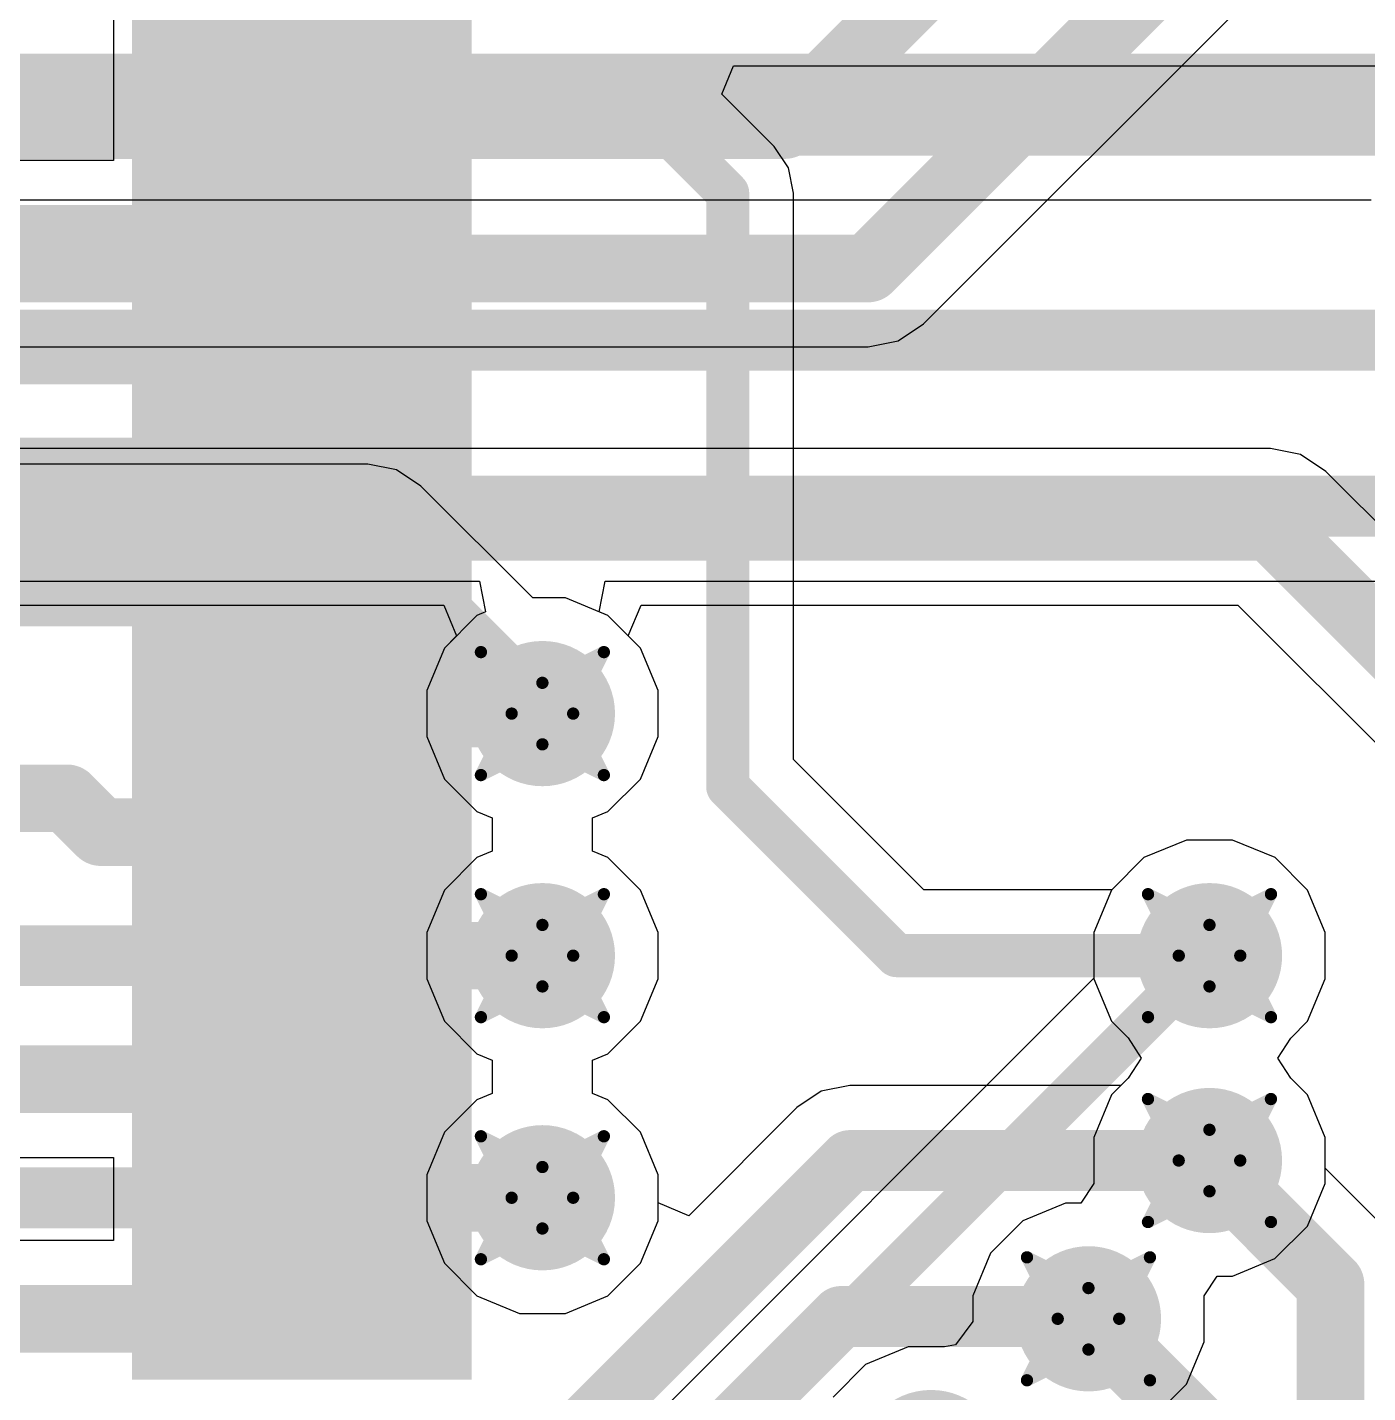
# Model space of a CAD drawing. Header units: inches. Extents: x -3 to 289, y -11 to 89.
# Drawn here: x 91.15 to 96.69, y 15.02 to 20.66 of the extents above; entities that cross this region are included whole.
import ezdxf

# ---------------------------------------------------------------- set-up
doc = ezdxf.new("R2010")
doc.units = ezdxf.units.IN
for name, color, linetype in [('Bottom Layer', 5, 'Continuous'), ('Drill Drawing', 1, 'Continuous'), ('Layer 1', 16, 'Continuous'), ('Layer 2', 76, 'Continuous'), ('Top Layer', 1, 'Continuous'), ('Top Paste', 8, 'Continuous'), ('Top Solder', 216, 'Continuous'), ('Via Holes', 16, 'Continuous')]:
    doc.layers.add(name, color=color, linetype=linetype)

# ---------------------------------------------------------------- blocks, each defined once
blk = doc.blocks.new('EFM32WG380F256_B_QFP100R_10')
at = {"layer": 'Top Layer'}
for points in [[(-6.15, 7.15), (-6.15, 8.35), (-5.85, 8.35), (-5.85, 7.15)], [(-5.65, 7.15), (-5.65, 8.35), (-5.35, 8.35), (-5.35, 7.15)], [(-5.15, 7.15), (-5.15, 8.35), (-4.85, 8.35), (-4.85, 7.15)], [(-4.65, 7.15), (-4.65, 8.35), (-4.35, 8.35), (-4.35, 7.15)], [(-4.15, 7.15), (-4.15, 8.35), (-3.85, 8.35), (-3.85, 7.15)], [(-3.65, 7.15), (-3.65, 8.35), (-3.35, 8.35), (-3.35, 7.15)], [(-3.15, 7.15), (-3.15, 8.35), (-2.85, 8.35), (-2.85, 7.15)], [(-2.65, 7.15), (-2.65, 8.35), (-2.35, 8.35), (-2.35, 7.15)], [(-2.15, 7.15), (-2.15, 8.35), (-1.85, 8.35), (-1.85, 7.15)], [(-1.65, 7.15), (-1.65, 8.35), (-1.35, 8.35), (-1.35, 7.15)], [(-1.15, 7.15), (-1.15, 8.35), (-0.85, 8.35), (-0.85, 7.15)]]:
    blk.add_hatch(color=1, dxfattribs=at).paths.add_polyline_path(points)
at = {"layer": 'Top Paste'}
for points in [[(-6.15, 7.15), (-6.15, 8.35), (-5.85, 8.35), (-5.85, 7.15)], [(-5.65, 7.15), (-5.65, 8.35), (-5.35, 8.35), (-5.35, 7.15)], [(-5.15, 7.15), (-5.15, 8.35), (-4.85, 8.35), (-4.85, 7.15)], [(-4.65, 7.15), (-4.65, 8.35), (-4.35, 8.35), (-4.35, 7.15)], [(-4.15, 7.15), (-4.15, 8.35), (-3.85, 8.35), (-3.85, 7.15)], [(-3.65, 7.15), (-3.65, 8.35), (-3.35, 8.35), (-3.35, 7.15)], [(-3.15, 7.15), (-3.15, 8.35), (-2.85, 8.35), (-2.85, 7.15)], [(-2.65, 7.15), (-2.65, 8.35), (-2.35, 8.35), (-2.35, 7.15)], [(-2.15, 7.15), (-2.15, 8.35), (-1.85, 8.35), (-1.85, 7.15)], [(-1.65, 7.15), (-1.65, 8.35), (-1.35, 8.35), (-1.35, 7.15)], [(-1.15, 7.15), (-1.15, 8.35), (-0.85, 8.35), (-0.85, 7.15)]]:
    blk.add_hatch(color=8, dxfattribs=at).paths.add_polyline_path(points)
at = {"layer": 'Top Solder'}
for points in [[(-6.2516, 7.0484), (-6.2516, 8.4516), (-5.7484, 8.4516), (-5.7484, 7.0484)], [(-5.7516, 7.0484), (-5.7516, 8.4516), (-5.2484, 8.4516), (-5.2484, 7.0484)], [(-5.2516, 7.0484), (-5.2516, 8.4516), (-4.7484, 8.4516), (-4.7484, 7.0484)], [(-4.7516, 7.0484), (-4.7516, 8.4516), (-4.2484, 8.4516), (-4.2484, 7.0484)], [(-4.2516, 7.0484), (-4.2516, 8.4516), (-3.7484, 8.4516), (-3.7484, 7.0484)], [(-3.7516, 7.0484), (-3.7516, 8.4516), (-3.2484, 8.4516), (-3.2484, 7.0484)], [(-3.2516, 7.0484), (-3.2516, 8.4516), (-2.7484, 8.4516), (-2.7484, 7.0484)], [(-2.7516, 7.0484), (-2.7516, 8.4516), (-2.2484, 8.4516), (-2.2484, 7.0484)], [(-2.2516, 7.0484), (-2.2516, 8.4516), (-1.7484, 8.4516), (-1.7484, 7.0484)], [(-1.7516, 7.0484), (-1.7516, 8.4516), (-1.2484, 8.4516), (-1.2484, 7.0484)], [(-1.2516, 7.0484), (-1.2516, 8.4516), (-0.7484, 8.4516), (-0.7484, 7.0484)], [(-0.7516, 7.0484), (-0.7516, 8.4516), (-0.2484, 8.4516), (-0.2484, 7.0484)]]:
    blk.add_hatch(color=216, dxfattribs=at).paths.add_polyline_path(points)

msp = doc.modelspace()

# ---------------------------------------------------------------- hatches: boundary and pattern name
at = {"layer": 'Bottom Layer'}
h = msp.add_hatch(color=5, dxfattribs=at)
edge = h.paths.add_edge_path()
edge.add_arc((93.2818, 17.8288), 0.3, 0, 360)
h = msp.add_hatch(color=5, dxfattribs=at)
edge = h.paths.add_edge_path()
edge.add_arc((93.2818, 16.8288), 0.3, 0, 360)
h = msp.add_hatch(color=5, dxfattribs=at)
edge = h.paths.add_edge_path()
edge.add_arc((96.0375, 16.8288), 0.3, 0, 360)
h = msp.add_hatch(color=5, dxfattribs=at)
edge = h.paths.add_edge_path()
edge.add_arc((96.0373, 15.9826), 0.3, 0, 360)
h = msp.add_hatch(color=5, dxfattribs=at)
edge = h.paths.add_edge_path()
edge.add_arc((93.2818, 15.8288), 0.3, 0, 360)
h = msp.add_hatch(color=5, dxfattribs=at)
edge = h.paths.add_edge_path()
edge.add_arc((95.5375, 15.3288), 0.3, 0, 360)
h = msp.add_hatch(color=5, dxfattribs=at)
edge = h.paths.add_edge_path()
edge.add_arc((94.8875, 14.7349), 0.3, 0, 360)
at = {"layer": 'Layer 1'}
h = msp.add_hatch(color=16, dxfattribs=at)
edge = h.paths.add_edge_path()
edge.add_arc((93.2818, 17.8288), 0.3, 0, 360)
h = msp.add_hatch(color=16, dxfattribs=at)
edge = h.paths.add_edge_path()
edge.add_arc((93.2818, 16.8288), 0.3, 0, 360)
h = msp.add_hatch(color=16, dxfattribs=at)
edge = h.paths.add_edge_path()
edge.add_arc((96.0375, 16.8288), 0.3, 0, 360)
h = msp.add_hatch(color=16, dxfattribs=at)
edge = h.paths.add_edge_path()
edge.add_arc((96.0373, 15.9826), 0.3, 0, 360)
h = msp.add_hatch(color=16, dxfattribs=at)
edge = h.paths.add_edge_path()
edge.add_arc((93.2818, 15.8288), 0.3, 0, 360)
h = msp.add_hatch(color=16, dxfattribs=at)
edge = h.paths.add_edge_path()
edge.add_arc((95.5375, 15.3288), 0.3, 0, 360)
h = msp.add_hatch(color=16, dxfattribs=at)
edge = h.paths.add_edge_path()
edge.add_arc((94.8875, 14.7349), 0.3, 0, 360)
at = {"layer": 'Layer 2'}
h = msp.add_hatch(color=76, dxfattribs=at)
edge = h.paths.add_edge_path()
edge.add_arc((93.2818, 17.8288), 0.3, 0, 360)
h = msp.add_hatch(color=76, dxfattribs=at)
edge = h.paths.add_edge_path()
edge.add_arc((93.2818, 16.8288), 0.3, 0, 360)
h = msp.add_hatch(color=76, dxfattribs=at)
edge = h.paths.add_edge_path()
edge.add_arc((96.0375, 16.8288), 0.3, 0, 360)
h = msp.add_hatch(color=76, dxfattribs=at)
edge = h.paths.add_edge_path()
edge.add_arc((96.0373, 15.9826), 0.3, 0, 360)
h = msp.add_hatch(color=76, dxfattribs=at)
edge = h.paths.add_edge_path()
edge.add_arc((93.2818, 15.8288), 0.3, 0, 360)
h = msp.add_hatch(color=76, dxfattribs=at)
edge = h.paths.add_edge_path()
edge.add_arc((95.5375, 15.3288), 0.3, 0, 360)
h = msp.add_hatch(color=76, dxfattribs=at)
edge = h.paths.add_edge_path()
edge.add_arc((94.8875, 14.7349), 0.3, 0, 360)
at = {"layer": 'Top Layer'}
h = msp.add_hatch(color=1, dxfattribs=at)
edge = h.paths.add_edge_path()
edge.add_arc((93.2818, 17.8288), 0.3, 0, 360)
h = msp.add_hatch(color=1, dxfattribs=at)
edge = h.paths.add_edge_path()
edge.add_arc((93.2818, 16.8288), 0.3, 0, 360)
h = msp.add_hatch(color=1, dxfattribs=at)
edge = h.paths.add_edge_path()
edge.add_arc((96.0375, 16.8288), 0.3, 0, 360)
h = msp.add_hatch(color=1, dxfattribs=at)
edge = h.paths.add_edge_path()
edge.add_arc((96.0373, 15.9826), 0.3, 0, 360)
h = msp.add_hatch(color=1, dxfattribs=at)
edge = h.paths.add_edge_path()
edge.add_arc((93.2818, 15.8288), 0.3, 0, 360)
h = msp.add_hatch(color=1, dxfattribs=at)
edge = h.paths.add_edge_path()
edge.add_arc((95.5375, 15.3288), 0.3, 0, 360)
h = msp.add_hatch(color=1, dxfattribs=at)
edge = h.paths.add_edge_path()
edge.add_arc((94.8875, 14.7349), 0.3, 0, 360)
at = {"layer": 'Via Holes'}
h = msp.add_hatch(color=7, dxfattribs=at)
edge = h.paths.add_edge_path()
edge.add_arc((93.2818, 17.8288), 0.15, 0, 360)
h = msp.add_hatch(color=7, dxfattribs=at)
edge = h.paths.add_edge_path()
edge.add_arc((93.2818, 16.8288), 0.15, 0, 360)
h = msp.add_hatch(color=7, dxfattribs=at)
edge = h.paths.add_edge_path()
edge.add_arc((96.0375, 16.8288), 0.15, 0, 360)
h = msp.add_hatch(color=7, dxfattribs=at)
edge = h.paths.add_edge_path()
edge.add_arc((96.0373, 15.9826), 0.15, 0, 360)
h = msp.add_hatch(color=7, dxfattribs=at)
edge = h.paths.add_edge_path()
edge.add_arc((93.2818, 15.8288), 0.15, 0, 360)
h = msp.add_hatch(color=7, dxfattribs=at)
edge = h.paths.add_edge_path()
edge.add_arc((95.5375, 15.3288), 0.15, 0, 360)

# ---------------------------------------------------------------- linework, layer by layer
at = {"layer": 'Bottom Layer'}
for p, q in [((94.8562, 19.4385), (97.162, 21.7442)), ((94.7512, 19.3683), (94.8562, 19.4385)), ((94.6273, 19.3437), (94.7512, 19.3683)), ((77.4236, 19.3437), (94.6273, 19.3437)), ((96.2888, 18.9243), (87.7671, 18.9243)), ((96.4127, 18.8997), (96.2888, 18.9243)), ((96.5177, 18.8295), (96.4127, 18.8997)), ((97.533, 17.8142), (96.5177, 18.8295)), ((87.8114, 18.2769), (92.8745, 18.2769)), ((92.8745, 18.2769), (92.9271, 18.1499)), ((93.6365, 18.1499), (93.6891, 18.2769)), ((93.6891, 18.2769), (96.1547, 18.2769)), ((96.1547, 18.2769), (96.9804, 17.4512)), ((92.9271, 18.1499), (92.8768, 18.0995)), ((93.6869, 18.0995), (93.6365, 18.1499)), ((92.8768, 18.0995), (92.804, 17.9239)), ((93.7596, 17.9239), (93.6869, 18.0995)), ((92.804, 17.9239), (92.804, 17.7338)), ((93.7596, 17.7338), (93.7596, 17.9239)), ((92.804, 17.7338), (92.8768, 17.5582)), ((93.6869, 17.5582), (93.7596, 17.7338)), ((92.8768, 17.5582), (93.0112, 17.4238)), ((93.5525, 17.4238), (93.6869, 17.5582)), ((93.0112, 17.4238), (93.0745, 17.3976)), ((93.0745, 17.3976), (93.0745, 17.2601)), ((93.4892, 17.3976), (93.5525, 17.4238)), ((93.4892, 17.2601), (93.4892, 17.3976)), ((93.0745, 17.2601), (93.0112, 17.2339)), ((93.5525, 17.2339), (93.4892, 17.2601)), ((95.9425, 17.3066), (95.7668, 17.2339)), ((96.1325, 17.3066), (95.9425, 17.3066)), ((96.3082, 17.2339), (96.1325, 17.3066)), ((93.0112, 17.2339), (92.8768, 17.0995)), ((93.6869, 17.0995), (93.5525, 17.2339)), ((95.7668, 17.2339), (95.6324, 17.0995)), ((96.4426, 17.0995), (96.3082, 17.2339)), ((92.8768, 17.0995), (92.804, 16.9239)), ((93.7596, 16.9239), (93.6869, 17.0995)), ((95.6324, 17.0995), (95.5597, 16.9239)), ((96.5153, 16.9239), (96.4426, 17.0995)), ((92.804, 16.9239), (92.804, 16.7338)), ((93.7596, 16.7338), (93.7596, 16.9239)), ((95.5597, 16.9239), (95.5597, 16.7356)), ((96.5153, 16.7338), (96.5153, 16.9239)), ((95.5597, 16.7356), (92.6509, 13.8268)), ((92.804, 16.7338), (92.8768, 16.5582)), ((93.6869, 16.5582), (93.7596, 16.7338)), ((96.4426, 16.5582), (96.5153, 16.7338)), ((92.8768, 16.5582), (93.0112, 16.4238)), ((93.5525, 16.4238), (93.6869, 16.5582)), ((96.3729, 16.4886), (96.4426, 16.5582)), ((96.3196, 16.4059), (96.3729, 16.4886)), ((93.0112, 16.4238), (93.0745, 16.3976)), ((93.4892, 16.3976), (93.5525, 16.4238)), ((93.0745, 16.3976), (93.0745, 16.2601)), ((93.4892, 16.2601), (93.4892, 16.3976)), ((96.3729, 16.3226), (96.3196, 16.4059)), ((96.4423, 16.2533), (96.3729, 16.3226)), ((93.0745, 16.2601), (93.0112, 16.2339)), ((93.5525, 16.2339), (93.4892, 16.2601)), ((96.5151, 16.0777), (96.4423, 16.2533)), ((93.0112, 16.2339), (92.8768, 16.0995)), ((93.6869, 16.0995), (93.5525, 16.2339)), ((92.8768, 16.0995), (92.804, 15.9239)), ((93.7596, 15.9239), (93.6869, 16.0995)), ((96.5151, 15.8876), (96.5151, 16.0777)), ((92.804, 15.9239), (92.804, 15.7338)), ((93.7596, 15.7338), (93.7596, 15.9239)), ((96.4423, 15.712), (96.5151, 15.8876)), ((92.804, 15.7338), (92.8768, 15.5582)), ((93.6869, 15.5582), (93.7596, 15.7338)), ((96.3079, 15.5776), (96.4423, 15.712)), ((96.1323, 15.5048), (96.3079, 15.5776)), ((92.8768, 15.5582), (93.0112, 15.4238)), ((93.5525, 15.4238), (93.6869, 15.5582)), ((96.0153, 15.4239), (96.0694, 15.5048)), ((96.0694, 15.5048), (96.1323, 15.5048)), ((93.0112, 15.4238), (93.1868, 15.351)), ((93.3769, 15.351), (93.5525, 15.4238)), ((96.0153, 15.2338), (96.0153, 15.4239)), ((93.1868, 15.351), (93.3769, 15.351)), ((95.9426, 15.0582), (96.0153, 15.2338)), ((95.8081, 14.9238), (95.9426, 15.0582))]:
    msp.add_line(p, q, dxfattribs=at)
for points in [[(94.6273, 19.6674, 0.2794, 0.2794, 0), (96.9331, 21.9732, 0.2794, 0.2794, 0)], [(94.2835, 20.2599, 0.2794, 0.2794, 0), (95.6792, 21.6556, 0.2794, 0.2794, 0)], [(76.9286, 20.2599, 0.2794, 0.2794, 0), (94.2835, 20.2599, 0.2794, 0.2794, 0)], [(77.2895, 19.6674, 0.2794, 0.2794, 0), (94.6273, 19.6674, 0.2794, 0.2794, 0)], [(88.9166, 18.6006, 0.2794, 0.2794, 0), (96.2888, 18.6006, 0.2794, 0.2794, 0)], [(96.2888, 18.6006, 0.2794, 0.2794, 0), (97.3041, 17.5853, 0.2794, 0.2794, 0)], [(92.7635, 13.5549, 0.1778, 0.1778, 0), (96.0375, 16.8288, 0.1778, 0.1778, 0)]]:
    msp.add_lwpolyline(points, format="xyseb", dxfattribs=at)
for points in [[(94.2136, 20.2599, 0.1397, 0.1397, 1), (94.3533, 20.2599, 0.1397, 0.1397, 1)], [(94.2136, 20.2599, 0.1397, 0.1397, 1), (94.3533, 20.2599, 0.1397, 0.1397, 1)], [(94.5575, 19.6674, 0.1397, 0.1397, 1), (94.6972, 19.6674, 0.1397, 0.1397, 1)], [(94.5575, 19.6674, 0.1397, 0.1397, 1), (94.6972, 19.6674, 0.1397, 0.1397, 1)], [(96.2189, 18.6006, 0.1397, 0.1397, 1), (96.3586, 18.6006, 0.1397, 0.1397, 1)], [(96.2189, 18.6006, 0.1397, 0.1397, 1), (96.3586, 18.6006, 0.1397, 0.1397, 1)], [(95.993, 16.8288, 0.0889, 0.0889, 1), (96.0819, 16.8288, 0.0889, 0.0889, 1)]]:
    msp.add_lwpolyline(points, format="xyseb", close=True, dxfattribs=at)
at = {"layer": 'Drill Drawing'}
for points in [[(93.0278, 18.0828, 0.0508, 0.0508, 0), (93.2818, 17.9558, 0.0508, 0.0508, 0)], [(93.0278, 18.0828, 0.0508, 0.0508, 0), (93.1548, 17.8288, 0.0508, 0.0508, 0)], [(93.2818, 17.9558, 0.0508, 0.0508, 0), (93.5358, 18.0828, 0.0508, 0.0508, 0)], [(93.4088, 17.8288, 0.0508, 0.0508, 0), (93.5358, 18.0828, 0.0508, 0.0508, 0)], [(93.0278, 17.5748, 0.0508, 0.0508, 0), (93.1548, 17.8288, 0.0508, 0.0508, 0)], [(93.4088, 17.8288, 0.0508, 0.0508, 0), (93.5358, 17.5748, 0.0508, 0.0508, 0)], [(93.0278, 17.5748, 0.0508, 0.0508, 0), (93.2818, 17.7018, 0.0508, 0.0508, 0)], [(93.2818, 17.7018, 0.0508, 0.0508, 0), (93.5358, 17.5748, 0.0508, 0.0508, 0)], [(93.0278, 17.0828, 0.0508, 0.0508, 0), (93.2818, 16.9558, 0.0508, 0.0508, 0)], [(93.0278, 17.0828, 0.0508, 0.0508, 0), (93.1548, 16.8288, 0.0508, 0.0508, 0)], [(93.2818, 16.9558, 0.0508, 0.0508, 0), (93.5358, 17.0828, 0.0508, 0.0508, 0)], [(93.4088, 16.8288, 0.0508, 0.0508, 0), (93.5358, 17.0828, 0.0508, 0.0508, 0)], [(95.7835, 17.0828, 0.0508, 0.0508, 0), (96.0375, 16.9558, 0.0508, 0.0508, 0)], [(95.7835, 17.0828, 0.0508, 0.0508, 0), (95.9105, 16.8288, 0.0508, 0.0508, 0)], [(96.0375, 16.9558, 0.0508, 0.0508, 0), (96.2915, 17.0828, 0.0508, 0.0508, 0)], [(96.1645, 16.8288, 0.0508, 0.0508, 0), (96.2915, 17.0828, 0.0508, 0.0508, 0)], [(93.0278, 16.5748, 0.0508, 0.0508, 0), (93.1548, 16.8288, 0.0508, 0.0508, 0)], [(93.4088, 16.8288, 0.0508, 0.0508, 0), (93.5358, 16.5748, 0.0508, 0.0508, 0)], [(95.7835, 16.5748, 0.0508, 0.0508, 0), (95.9105, 16.8288, 0.0508, 0.0508, 0)], [(96.1645, 16.8288, 0.0508, 0.0508, 0), (96.2915, 16.5748, 0.0508, 0.0508, 0)], [(93.0278, 16.5748, 0.0508, 0.0508, 0), (93.2818, 16.7018, 0.0508, 0.0508, 0)], [(93.2818, 16.7018, 0.0508, 0.0508, 0), (93.5358, 16.5748, 0.0508, 0.0508, 0)], [(95.7835, 16.5748, 0.0508, 0.0508, 0), (96.0375, 16.7018, 0.0508, 0.0508, 0)], [(96.0375, 16.7018, 0.0508, 0.0508, 0), (96.2915, 16.5748, 0.0508, 0.0508, 0)], [(95.7833, 16.2366, 0.0508, 0.0508, 0), (96.0373, 16.1096, 0.0508, 0.0508, 0)], [(95.7833, 16.2366, 0.0508, 0.0508, 0), (95.9103, 15.9826, 0.0508, 0.0508, 0)], [(96.0373, 16.1096, 0.0508, 0.0508, 0), (96.2913, 16.2366, 0.0508, 0.0508, 0)], [(96.1643, 15.9826, 0.0508, 0.0508, 0), (96.2913, 16.2366, 0.0508, 0.0508, 0)], [(93.0278, 16.0828, 0.0508, 0.0508, 0), (93.2818, 15.9558, 0.0508, 0.0508, 0)], [(93.0278, 16.0828, 0.0508, 0.0508, 0), (93.1548, 15.8288, 0.0508, 0.0508, 0)], [(93.2818, 15.9558, 0.0508, 0.0508, 0), (93.5358, 16.0828, 0.0508, 0.0508, 0)], [(93.4088, 15.8288, 0.0508, 0.0508, 0), (93.5358, 16.0828, 0.0508, 0.0508, 0)], [(95.7833, 15.7286, 0.0508, 0.0508, 0), (95.9103, 15.9826, 0.0508, 0.0508, 0)], [(96.1643, 15.9826, 0.0508, 0.0508, 0), (96.2913, 15.7286, 0.0508, 0.0508, 0)], [(93.0278, 15.5748, 0.0508, 0.0508, 0), (93.1548, 15.8288, 0.0508, 0.0508, 0)], [(93.4088, 15.8288, 0.0508, 0.0508, 0), (93.5358, 15.5748, 0.0508, 0.0508, 0)], [(95.7833, 15.7286, 0.0508, 0.0508, 0), (96.0373, 15.8556, 0.0508, 0.0508, 0)], [(96.0373, 15.8556, 0.0508, 0.0508, 0), (96.2913, 15.7286, 0.0508, 0.0508, 0)], [(93.0278, 15.5748, 0.0508, 0.0508, 0), (93.2818, 15.7018, 0.0508, 0.0508, 0)], [(93.2818, 15.7018, 0.0508, 0.0508, 0), (93.5358, 15.5748, 0.0508, 0.0508, 0)], [(95.2835, 15.5828, 0.0508, 0.0508, 0), (95.5375, 15.4558, 0.0508, 0.0508, 0)], [(95.2835, 15.5828, 0.0508, 0.0508, 0), (95.4105, 15.3288, 0.0508, 0.0508, 0)], [(95.5375, 15.4558, 0.0508, 0.0508, 0), (95.7915, 15.5828, 0.0508, 0.0508, 0)], [(95.6645, 15.3288, 0.0508, 0.0508, 0), (95.7915, 15.5828, 0.0508, 0.0508, 0)], [(95.2835, 15.0748, 0.0508, 0.0508, 0), (95.4105, 15.3288, 0.0508, 0.0508, 0)], [(95.6645, 15.3288, 0.0508, 0.0508, 0), (95.7915, 15.0748, 0.0508, 0.0508, 0)], [(95.2835, 15.0748, 0.0508, 0.0508, 0), (95.5375, 15.2018, 0.0508, 0.0508, 0)], [(95.5375, 15.2018, 0.0508, 0.0508, 0), (95.7915, 15.0748, 0.0508, 0.0508, 0)]]:
    msp.add_lwpolyline(points, format="xyseb", dxfattribs=at)
for points in [[(93.0151, 18.0828, 0.0254, 0.0254, 1), (93.0405, 18.0828, 0.0254, 0.0254, 1)], [(93.0151, 18.0828, 0.0254, 0.0254, 1), (93.0405, 18.0828, 0.0254, 0.0254, 1)], [(93.5231, 18.0828, 0.0254, 0.0254, 1), (93.5485, 18.0828, 0.0254, 0.0254, 1)], [(93.5231, 18.0828, 0.0254, 0.0254, 1), (93.5485, 18.0828, 0.0254, 0.0254, 1)], [(93.2691, 17.9558, 0.0254, 0.0254, 1), (93.2945, 17.9558, 0.0254, 0.0254, 1)], [(93.2691, 17.9558, 0.0254, 0.0254, 1), (93.2945, 17.9558, 0.0254, 0.0254, 1)], [(93.1421, 17.8288, 0.0254, 0.0254, 1), (93.1675, 17.8288, 0.0254, 0.0254, 1)], [(93.1421, 17.8288, 0.0254, 0.0254, 1), (93.1675, 17.8288, 0.0254, 0.0254, 1)], [(93.3961, 17.8288, 0.0254, 0.0254, 1), (93.4215, 17.8288, 0.0254, 0.0254, 1)], [(93.3961, 17.8288, 0.0254, 0.0254, 1), (93.4215, 17.8288, 0.0254, 0.0254, 1)], [(93.2691, 17.7018, 0.0254, 0.0254, 1), (93.2945, 17.7018, 0.0254, 0.0254, 1)], [(93.2691, 17.7018, 0.0254, 0.0254, 1), (93.2945, 17.7018, 0.0254, 0.0254, 1)], [(93.0151, 17.5748, 0.0254, 0.0254, 1), (93.0405, 17.5748, 0.0254, 0.0254, 1)], [(93.0151, 17.5748, 0.0254, 0.0254, 1), (93.0405, 17.5748, 0.0254, 0.0254, 1)], [(93.5231, 17.5748, 0.0254, 0.0254, 1), (93.5485, 17.5748, 0.0254, 0.0254, 1)], [(93.5231, 17.5748, 0.0254, 0.0254, 1), (93.5485, 17.5748, 0.0254, 0.0254, 1)], [(93.0151, 17.0828, 0.0254, 0.0254, 1), (93.0405, 17.0828, 0.0254, 0.0254, 1)], [(93.0151, 17.0828, 0.0254, 0.0254, 1), (93.0405, 17.0828, 0.0254, 0.0254, 1)], [(93.5231, 17.0828, 0.0254, 0.0254, 1), (93.5485, 17.0828, 0.0254, 0.0254, 1)], [(93.5231, 17.0828, 0.0254, 0.0254, 1), (93.5485, 17.0828, 0.0254, 0.0254, 1)], [(95.7708, 17.0828, 0.0254, 0.0254, 1), (95.7962, 17.0828, 0.0254, 0.0254, 1)], [(95.7708, 17.0828, 0.0254, 0.0254, 1), (95.7962, 17.0828, 0.0254, 0.0254, 1)], [(96.2788, 17.0828, 0.0254, 0.0254, 1), (96.3042, 17.0828, 0.0254, 0.0254, 1)], [(96.2788, 17.0828, 0.0254, 0.0254, 1), (96.3042, 17.0828, 0.0254, 0.0254, 1)], [(93.2691, 16.9558, 0.0254, 0.0254, 1), (93.2945, 16.9558, 0.0254, 0.0254, 1)], [(93.2691, 16.9558, 0.0254, 0.0254, 1), (93.2945, 16.9558, 0.0254, 0.0254, 1)], [(96.0248, 16.9558, 0.0254, 0.0254, 1), (96.0502, 16.9558, 0.0254, 0.0254, 1)], [(96.0248, 16.9558, 0.0254, 0.0254, 1), (96.0502, 16.9558, 0.0254, 0.0254, 1)], [(93.1421, 16.8288, 0.0254, 0.0254, 1), (93.1675, 16.8288, 0.0254, 0.0254, 1)], [(93.1421, 16.8288, 0.0254, 0.0254, 1), (93.1675, 16.8288, 0.0254, 0.0254, 1)], [(93.3961, 16.8288, 0.0254, 0.0254, 1), (93.4215, 16.8288, 0.0254, 0.0254, 1)], [(93.3961, 16.8288, 0.0254, 0.0254, 1), (93.4215, 16.8288, 0.0254, 0.0254, 1)], [(95.8978, 16.8288, 0.0254, 0.0254, 1), (95.9232, 16.8288, 0.0254, 0.0254, 1)], [(95.8978, 16.8288, 0.0254, 0.0254, 1), (95.9232, 16.8288, 0.0254, 0.0254, 1)], [(96.1518, 16.8288, 0.0254, 0.0254, 1), (96.1772, 16.8288, 0.0254, 0.0254, 1)], [(96.1518, 16.8288, 0.0254, 0.0254, 1), (96.1772, 16.8288, 0.0254, 0.0254, 1)], [(93.2691, 16.7018, 0.0254, 0.0254, 1), (93.2945, 16.7018, 0.0254, 0.0254, 1)], [(93.2691, 16.7018, 0.0254, 0.0254, 1), (93.2945, 16.7018, 0.0254, 0.0254, 1)], [(96.0248, 16.7018, 0.0254, 0.0254, 1), (96.0502, 16.7018, 0.0254, 0.0254, 1)], [(96.0248, 16.7018, 0.0254, 0.0254, 1), (96.0502, 16.7018, 0.0254, 0.0254, 1)], [(93.0151, 16.5748, 0.0254, 0.0254, 1), (93.0405, 16.5748, 0.0254, 0.0254, 1)], [(93.0151, 16.5748, 0.0254, 0.0254, 1), (93.0405, 16.5748, 0.0254, 0.0254, 1)], [(93.5231, 16.5748, 0.0254, 0.0254, 1), (93.5485, 16.5748, 0.0254, 0.0254, 1)], [(93.5231, 16.5748, 0.0254, 0.0254, 1), (93.5485, 16.5748, 0.0254, 0.0254, 1)], [(95.7708, 16.5748, 0.0254, 0.0254, 1), (95.7962, 16.5748, 0.0254, 0.0254, 1)], [(95.7708, 16.5748, 0.0254, 0.0254, 1), (95.7962, 16.5748, 0.0254, 0.0254, 1)], [(96.2788, 16.5748, 0.0254, 0.0254, 1), (96.3042, 16.5748, 0.0254, 0.0254, 1)], [(96.2788, 16.5748, 0.0254, 0.0254, 1), (96.3042, 16.5748, 0.0254, 0.0254, 1)], [(95.7706, 16.2366, 0.0254, 0.0254, 1), (95.796, 16.2366, 0.0254, 0.0254, 1)], [(95.7706, 16.2366, 0.0254, 0.0254, 1), (95.796, 16.2366, 0.0254, 0.0254, 1)], [(96.2786, 16.2366, 0.0254, 0.0254, 1), (96.304, 16.2366, 0.0254, 0.0254, 1)], [(96.2786, 16.2366, 0.0254, 0.0254, 1), (96.304, 16.2366, 0.0254, 0.0254, 1)], [(96.0246, 16.1096, 0.0254, 0.0254, 1), (96.05, 16.1096, 0.0254, 0.0254, 1)], [(96.0246, 16.1096, 0.0254, 0.0254, 1), (96.05, 16.1096, 0.0254, 0.0254, 1)], [(93.0151, 16.0828, 0.0254, 0.0254, 1), (93.0405, 16.0828, 0.0254, 0.0254, 1)], [(93.0151, 16.0828, 0.0254, 0.0254, 1), (93.0405, 16.0828, 0.0254, 0.0254, 1)], [(93.5231, 16.0828, 0.0254, 0.0254, 1), (93.5485, 16.0828, 0.0254, 0.0254, 1)], [(93.5231, 16.0828, 0.0254, 0.0254, 1), (93.5485, 16.0828, 0.0254, 0.0254, 1)], [(93.2691, 15.9558, 0.0254, 0.0254, 1), (93.2945, 15.9558, 0.0254, 0.0254, 1)], [(93.2691, 15.9558, 0.0254, 0.0254, 1), (93.2945, 15.9558, 0.0254, 0.0254, 1)], [(95.8976, 15.9826, 0.0254, 0.0254, 1), (95.923, 15.9826, 0.0254, 0.0254, 1)], [(95.8976, 15.9826, 0.0254, 0.0254, 1), (95.923, 15.9826, 0.0254, 0.0254, 1)], [(96.1516, 15.9826, 0.0254, 0.0254, 1), (96.177, 15.9826, 0.0254, 0.0254, 1)], [(96.1516, 15.9826, 0.0254, 0.0254, 1), (96.177, 15.9826, 0.0254, 0.0254, 1)], [(93.1421, 15.8288, 0.0254, 0.0254, 1), (93.1675, 15.8288, 0.0254, 0.0254, 1)], [(93.1421, 15.8288, 0.0254, 0.0254, 1), (93.1675, 15.8288, 0.0254, 0.0254, 1)], [(93.3961, 15.8288, 0.0254, 0.0254, 1), (93.4215, 15.8288, 0.0254, 0.0254, 1)], [(93.3961, 15.8288, 0.0254, 0.0254, 1), (93.4215, 15.8288, 0.0254, 0.0254, 1)], [(96.0246, 15.8556, 0.0254, 0.0254, 1), (96.05, 15.8556, 0.0254, 0.0254, 1)], [(96.0246, 15.8556, 0.0254, 0.0254, 1), (96.05, 15.8556, 0.0254, 0.0254, 1)], [(95.7706, 15.7286, 0.0254, 0.0254, 1), (95.796, 15.7286, 0.0254, 0.0254, 1)], [(95.7706, 15.7286, 0.0254, 0.0254, 1), (95.796, 15.7286, 0.0254, 0.0254, 1)], [(96.2786, 15.7286, 0.0254, 0.0254, 1), (96.304, 15.7286, 0.0254, 0.0254, 1)], [(96.2786, 15.7286, 0.0254, 0.0254, 1), (96.304, 15.7286, 0.0254, 0.0254, 1)], [(93.2691, 15.7018, 0.0254, 0.0254, 1), (93.2945, 15.7018, 0.0254, 0.0254, 1)], [(93.2691, 15.7018, 0.0254, 0.0254, 1), (93.2945, 15.7018, 0.0254, 0.0254, 1)], [(93.0151, 15.5748, 0.0254, 0.0254, 1), (93.0405, 15.5748, 0.0254, 0.0254, 1)], [(93.0151, 15.5748, 0.0254, 0.0254, 1), (93.0405, 15.5748, 0.0254, 0.0254, 1)], [(93.5231, 15.5748, 0.0254, 0.0254, 1), (93.5485, 15.5748, 0.0254, 0.0254, 1)], [(93.5231, 15.5748, 0.0254, 0.0254, 1), (93.5485, 15.5748, 0.0254, 0.0254, 1)], [(95.2708, 15.5828, 0.0254, 0.0254, 1), (95.2962, 15.5828, 0.0254, 0.0254, 1)], [(95.2708, 15.5828, 0.0254, 0.0254, 1), (95.2962, 15.5828, 0.0254, 0.0254, 1)], [(95.7788, 15.5828, 0.0254, 0.0254, 1), (95.8042, 15.5828, 0.0254, 0.0254, 1)], [(95.7788, 15.5828, 0.0254, 0.0254, 1), (95.8042, 15.5828, 0.0254, 0.0254, 1)], [(95.5248, 15.4558, 0.0254, 0.0254, 1), (95.5502, 15.4558, 0.0254, 0.0254, 1)], [(95.5248, 15.4558, 0.0254, 0.0254, 1), (95.5502, 15.4558, 0.0254, 0.0254, 1)], [(95.3978, 15.3288, 0.0254, 0.0254, 1), (95.4232, 15.3288, 0.0254, 0.0254, 1)], [(95.3978, 15.3288, 0.0254, 0.0254, 1), (95.4232, 15.3288, 0.0254, 0.0254, 1)], [(95.6518, 15.3288, 0.0254, 0.0254, 1), (95.6772, 15.3288, 0.0254, 0.0254, 1)], [(95.6518, 15.3288, 0.0254, 0.0254, 1), (95.6772, 15.3288, 0.0254, 0.0254, 1)], [(95.5248, 15.2018, 0.0254, 0.0254, 1), (95.5502, 15.2018, 0.0254, 0.0254, 1)], [(95.5248, 15.2018, 0.0254, 0.0254, 1), (95.5502, 15.2018, 0.0254, 0.0254, 1)], [(95.2708, 15.0748, 0.0254, 0.0254, 1), (95.2962, 15.0748, 0.0254, 0.0254, 1)], [(95.2708, 15.0748, 0.0254, 0.0254, 1), (95.2962, 15.0748, 0.0254, 0.0254, 1)], [(95.7788, 15.0748, 0.0254, 0.0254, 1), (95.8042, 15.0748, 0.0254, 0.0254, 1)], [(95.7788, 15.0748, 0.0254, 0.0254, 1), (95.8042, 15.0748, 0.0254, 0.0254, 1)]]:
    msp.add_lwpolyline(points, format="xyseb", close=True, dxfattribs=at)
at = {"layer": 'Layer 1'}
for p, q in [((71.3711, 18.3758), (93.022, 18.3758)), ((93.022, 18.3758), (93.0472, 18.2488)), ((93.5165, 18.2488), (93.5417, 18.3758)), ((93.5417, 18.3758), (100.291, 18.3758)), ((93.0112, 18.2339), (92.8768, 18.0995)), ((93.0472, 18.2488), (93.0112, 18.2339)), ((93.5525, 18.2339), (93.5165, 18.2488)), ((93.6869, 18.0995), (93.5525, 18.2339)), ((92.8768, 18.0995), (92.804, 17.9239)), ((93.7596, 17.9239), (93.6869, 18.0995)), ((92.804, 17.9239), (92.804, 17.7338)), ((93.7596, 17.7338), (93.7596, 17.9239)), ((92.804, 17.7338), (92.8768, 17.5582)), ((93.6869, 17.5582), (93.7596, 17.7338)), ((92.8768, 17.5582), (93.0112, 17.4238)), ((93.5525, 17.4238), (93.6869, 17.5582)), ((93.0112, 17.4238), (93.0745, 17.3976)), ((93.0745, 17.3976), (93.0745, 17.2601)), ((93.4892, 17.3976), (93.5525, 17.4238)), ((93.4892, 17.2601), (93.4892, 17.3976)), ((93.0745, 17.2601), (93.0112, 17.2339)), ((93.5525, 17.2339), (93.4892, 17.2601)), ((95.9425, 17.3066), (95.7668, 17.2339)), ((96.1325, 17.3066), (95.9425, 17.3066)), ((96.3082, 17.2339), (96.1325, 17.3066)), ((93.0112, 17.2339), (92.8768, 17.0995)), ((93.6869, 17.0995), (93.5525, 17.2339)), ((95.7668, 17.2339), (95.6324, 17.0995)), ((96.4426, 17.0995), (96.3082, 17.2339)), ((92.8768, 17.0995), (92.804, 16.9239)), ((93.7596, 16.9239), (93.6869, 17.0995)), ((95.6324, 17.0995), (95.5597, 16.9239)), ((96.5153, 16.9239), (96.4426, 17.0995)), ((92.804, 16.9239), (92.804, 16.7338)), ((93.7596, 16.7338), (93.7596, 16.9239)), ((95.5597, 16.9239), (95.5597, 16.7338)), ((96.5153, 16.7338), (96.5153, 16.9239)), ((92.804, 16.7338), (92.8768, 16.5582)), ((93.6869, 16.5582), (93.7596, 16.7338)), ((95.5597, 16.7338), (95.6324, 16.5582)), ((96.4426, 16.5582), (96.5153, 16.7338)), ((92.8768, 16.5582), (93.0112, 16.4238)), ((93.5525, 16.4238), (93.6869, 16.5582)), ((95.6324, 16.5582), (95.7018, 16.4888)), ((96.3729, 16.4886), (96.4426, 16.5582)), ((95.7018, 16.4888), (95.7551, 16.4056)), ((96.3196, 16.4059), (96.3729, 16.4886)), ((93.0112, 16.4238), (93.0745, 16.3976)), ((93.4892, 16.3976), (93.5525, 16.4238)), ((93.0745, 16.3976), (93.0745, 16.2601)), ((93.4892, 16.2601), (93.4892, 16.3976)), ((95.7551, 16.4056), (95.7018, 16.3229)), ((96.3729, 16.3226), (96.3196, 16.4059)), ((95.7018, 16.3229), (95.6322, 16.2533)), ((96.4423, 16.2533), (96.3729, 16.3226)), ((93.0745, 16.2601), (93.0112, 16.2339)), ((93.5525, 16.2339), (93.4892, 16.2601)), ((95.6322, 16.2533), (95.5595, 16.0777)), ((96.5151, 16.0777), (96.4423, 16.2533)), ((93.0112, 16.2339), (92.8768, 16.0995)), ((93.6869, 16.0995), (93.5525, 16.2339)), ((92.8768, 16.0995), (92.804, 15.9239)), ((93.7596, 15.9239), (93.6869, 16.0995)), ((95.5595, 16.0777), (95.5595, 15.8876)), ((96.5151, 15.8876), (96.5151, 16.0777)), ((92.804, 15.9239), (92.804, 15.7338)), ((93.7596, 15.7338), (93.7596, 15.9239)), ((95.5595, 15.8876), (95.5054, 15.8066)), ((96.4423, 15.712), (96.5151, 15.8876)), ((95.4425, 15.8066), (95.2668, 15.7339)), ((95.5054, 15.8066), (95.4425, 15.8066)), ((92.804, 15.7338), (92.8768, 15.5582)), ((93.6869, 15.5582), (93.7596, 15.7338)), ((95.2668, 15.7339), (95.1324, 15.5995)), ((96.3079, 15.5776), (96.4423, 15.712)), ((95.1324, 15.5995), (95.0597, 15.4239)), ((96.1323, 15.5048), (96.3079, 15.5776)), ((92.8768, 15.5582), (93.0112, 15.4238)), ((93.5525, 15.4238), (93.6869, 15.5582)), ((96.0153, 15.4239), (96.0694, 15.5048)), ((96.0694, 15.5048), (96.1323, 15.5048)), ((93.0112, 15.4238), (93.1868, 15.351)), ((93.3769, 15.351), (93.5525, 15.4238)), ((95.0597, 15.4239), (95.0597, 15.3182)), ((96.0153, 15.2338), (96.0153, 15.4239)), ((93.1868, 15.351), (93.3769, 15.351)), ((95.0597, 15.3182), (94.9886, 15.221)), ((95.9426, 15.0582), (96.0153, 15.2338)), ((94.7925, 15.2127), (94.6168, 15.1399)), ((94.9424, 15.2127), (94.7925, 15.2127)), ((94.9886, 15.221), (94.9424, 15.2127)), ((94.6168, 15.1399), (94.4824, 15.0055)), ((95.8081, 14.9238), (95.9426, 15.0582))]:
    msp.add_line(p, q, dxfattribs=at)
for points in [[(76.4415, 20.4292, 0.2515, 0.2515, 0), (97.7956, 20.4292, 0.2515, 0.2515, 0)], [(76.519, 19.3712, 0.2515, 0.2515, 0), (105.6957, 19.3712, 0.2515, 0.2515, 0)], [(71.3711, 18.6853, 0.2515, 0.2515, 0), (99.8448, 18.6853, 0.2515, 0.2515, 0)]]:
    msp.add_lwpolyline(points, format="xyseb", dxfattribs=at)
at = {"layer": 'Layer 2'}
for p, q in [((77.426, 19.9504), (96.7046, 19.9504)), ((92.5609, 18.8593), (76.6278, 18.8593)), ((92.6793, 18.8357), (92.5609, 18.8593)), ((92.5609, 18.8593), (92.5609, 18.8593)), ((92.7797, 18.7686), (92.6793, 18.8357)), ((93.2417, 18.3066), (92.7797, 18.7686)), ((93.3769, 18.3066), (93.2417, 18.3066)), ((93.5525, 18.2339), (93.3769, 18.3066)), ((93.6869, 18.0995), (93.5525, 18.2339)), ((93.7596, 17.9239), (93.6869, 18.0995)), ((93.7596, 17.7338), (93.7596, 17.9239)), ((93.6869, 17.5582), (93.7596, 17.7338)), ((93.5525, 17.4238), (93.6869, 17.5582)), ((93.4892, 17.3976), (93.5525, 17.4238)), ((93.4892, 17.2601), (93.4892, 17.3976)), ((93.5525, 17.2339), (93.4892, 17.2601)), ((95.9425, 17.3066), (95.7668, 17.2339)), ((96.1325, 17.3066), (95.9425, 17.3066)), ((96.3082, 17.2339), (96.1325, 17.3066)), ((93.6869, 17.0995), (93.5525, 17.2339)), ((95.7668, 17.2339), (95.6324, 17.0995)), ((96.4426, 17.0995), (96.3082, 17.2339)), ((93.7596, 16.9239), (93.6869, 17.0995)), ((95.6324, 17.0995), (95.5597, 16.9239)), ((96.5153, 16.9239), (96.4426, 17.0995)), ((93.7596, 16.7338), (93.7596, 16.9239)), ((95.5597, 16.9239), (95.5597, 16.7338)), ((96.5153, 16.7338), (96.5153, 16.9239)), ((93.6869, 16.5582), (93.7596, 16.7338)), ((95.5597, 16.7338), (95.6324, 16.5582)), ((96.4426, 16.5582), (96.5153, 16.7338)), ((93.5525, 16.4238), (93.6869, 16.5582)), ((95.6324, 16.5582), (95.7018, 16.4888)), ((96.3729, 16.4886), (96.4426, 16.5582)), ((95.7018, 16.4888), (95.7551, 16.4056)), ((96.3196, 16.4059), (96.3729, 16.4886)), ((93.4892, 16.3976), (93.5525, 16.4238)), ((93.4892, 16.2601), (93.4892, 16.3976)), ((95.7551, 16.4056), (95.7018, 16.3229)), ((96.3729, 16.3226), (96.3196, 16.4059)), ((95.7018, 16.3229), (95.671, 16.2921)), ((96.4423, 16.2533), (96.3729, 16.3226)), ((93.5525, 16.2339), (93.4892, 16.2601)), ((94.4339, 16.2685), (94.3335, 16.2015)), ((94.5523, 16.2921), (94.4339, 16.2685)), ((95.671, 16.2921), (94.5523, 16.2921)), ((94.5523, 16.2921), (94.5523, 16.2921)), ((96.5151, 16.0777), (96.4423, 16.2533)), ((93.6869, 16.0995), (93.5525, 16.2339)), ((94.3335, 16.2015), (93.8866, 15.7546)), ((93.7596, 15.9239), (93.6869, 16.0995)), ((96.5151, 15.8876), (96.5151, 16.0777)), ((93.7596, 15.8072), (93.7596, 15.9239)), ((96.4423, 15.712), (96.5151, 15.8876)), ((93.8866, 15.7546), (93.7596, 15.8072)), ((96.3079, 15.5776), (96.4423, 15.712)), ((96.1323, 15.5048), (96.3079, 15.5776)), ((96.0153, 15.4239), (96.0694, 15.5048)), ((96.0694, 15.5048), (96.1323, 15.5048)), ((96.0153, 15.2338), (96.0153, 15.4239)), ((95.9426, 15.0582), (96.0153, 15.2338)), ((95.8081, 14.9238), (95.9426, 15.0582))]:
    msp.add_line(p, q, dxfattribs=at)
for points in [[(77.426, 20.2599, 0.2515, 0.2515, 0), (96.8328, 20.2599, 0.2515, 0.2515, 0)], [(77.5832, 18.5498, 0.2515, 0.2515, 0), (92.5609, 18.5498, 0.2515, 0.2515, 0)], [(92.5609, 18.5498, 0.2515, 0.2515, 0), (93.2818, 17.8288, 0.2515, 0.2515, 0)], [(84.4491, 16.8288, 0.2515, 0.2515, 0), (93.2818, 16.8288, 0.2515, 0.2515, 0)], [(96.0258, 16.8171, 0.1778, 0.1778, 0), (96.0375, 16.8288, 0.1778, 0.1778, 0)], [(88.6479, 10.0782, 0.2515, 0.2515, 0), (94.5523, 15.9826, 0.2515, 0.2515, 0)], [(94.5523, 15.9826, 0.2515, 0.2515, 0), (96.0373, 15.9826, 0.2515, 0.2515, 0)], [(90.6215, 15.8288, 0.2515, 0.2515, 0), (93.0223, 15.8288, 0.2515, 0.2515, 0)], [(93.0223, 15.8288, 0.2515, 0.2515, 0), (93.2818, 15.8288, 0.2515, 0.2515, 0)], [(90.7479, 11.5712, 0.2515, 0.2515, 0), (94.5152, 15.3384, 0.2515, 0.2515, 0)], [(94.5152, 15.3384, 0.2515, 0.2515, 0), (95.5279, 15.3384, 0.2515, 0.2515, 0)], [(95.5279, 15.3384, 0.2515, 0.2515, 0), (95.5375, 15.3288, 0.2515, 0.2515, 0)]]:
    msp.add_lwpolyline(points, format="xyseb", dxfattribs=at)
for points in [[(92.498, 18.5498, 0.1257, 0.1257, 1), (92.6238, 18.5498, 0.1257, 0.1257, 1)], [(92.498, 18.5498, 0.1257, 0.1257, 1), (92.6238, 18.5498, 0.1257, 0.1257, 1)], [(93.219, 17.8288, 0.1257, 0.1257, 1), (93.3447, 17.8288, 0.1257, 0.1257, 1)], [(93.219, 16.8288, 0.1257, 0.1257, 1), (93.3447, 16.8288, 0.1257, 0.1257, 1)], [(95.9813, 16.8171, 0.0889, 0.0889, 1), (96.0702, 16.8171, 0.0889, 0.0889, 1)], [(95.993, 16.8288, 0.0889, 0.0889, 1), (96.0819, 16.8288, 0.0889, 0.0889, 1)], [(94.4894, 15.9826, 0.1257, 0.1257, 1), (94.6152, 15.9826, 0.1257, 0.1257, 1)], [(94.4894, 15.9826, 0.1257, 0.1257, 1), (94.6152, 15.9826, 0.1257, 0.1257, 1)], [(95.9744, 15.9826, 0.1257, 0.1257, 1), (96.1001, 15.9826, 0.1257, 0.1257, 1)], [(92.9595, 15.8288, 0.1257, 0.1257, 1), (93.0852, 15.8288, 0.1257, 0.1257, 1)], [(92.9595, 15.8288, 0.1257, 0.1257, 1), (93.0852, 15.8288, 0.1257, 0.1257, 1)], [(93.219, 15.8288, 0.1257, 0.1257, 1), (93.3447, 15.8288, 0.1257, 0.1257, 1)], [(94.4523, 15.3384, 0.1257, 0.1257, 1), (94.578, 15.3384, 0.1257, 0.1257, 1)], [(94.4523, 15.3384, 0.1257, 0.1257, 1), (94.578, 15.3384, 0.1257, 0.1257, 1)], [(95.4651, 15.3384, 0.1257, 0.1257, 1), (95.5908, 15.3384, 0.1257, 0.1257, 1)], [(95.4651, 15.3384, 0.1257, 0.1257, 1), (95.5908, 15.3384, 0.1257, 0.1257, 1)], [(95.4746, 15.3288, 0.1257, 0.1257, 1), (95.6004, 15.3288, 0.1257, 0.1257, 1)]]:
    msp.add_lwpolyline(points, format="xyseb", close=True, dxfattribs=at)
at = {"layer": 'Top Layer'}
for p, q in [((91.5097, 21.001), (91.5097, 20.1137)), ((94.0228, 20.3878), (94.0714, 20.5051)), ((94.0714, 20.5051), (97.3114, 20.5051)), ((94.2395, 20.1711), (94.0228, 20.3878)), ((94.2984, 20.0829), (94.2395, 20.1711)), ((94.2395, 20.1711), (94.2395, 20.1711)), ((91.5097, 20.1137), (89.0074, 20.1137)), ((94.3191, 19.9788), (94.2984, 20.0829)), ((94.3191, 17.6394), (94.3191, 19.9788)), ((94.3191, 19.9788), (94.3191, 19.9788)), ((94.8577, 17.1008), (94.3191, 17.6394)), ((95.9425, 17.3066), (95.7668, 17.2339)), ((96.1325, 17.3066), (95.9425, 17.3066)), ((96.3082, 17.2339), (96.1325, 17.3066)), ((95.7668, 17.2339), (95.6337, 17.1008)), ((96.4426, 17.0995), (96.3082, 17.2339)), ((95.6337, 17.1008), (94.8577, 17.1008)), ((96.5153, 16.9239), (96.4426, 17.0995)), ((96.5153, 16.7338), (96.5153, 16.9239)), ((96.4426, 16.5582), (96.5153, 16.7338)), ((96.3729, 16.4886), (96.4426, 16.5582)), ((96.3196, 16.4059), (96.3729, 16.4886)), ((96.3729, 16.3226), (96.3196, 16.4059)), ((96.4423, 16.2533), (96.3729, 16.3226)), ((96.5151, 16.0777), (96.4423, 16.2533)), ((96.5151, 15.9512), (96.5151, 16.0777)), ((88.0949, 15.9948), (91.5097, 15.9948)), ((91.5097, 15.9948), (91.5097, 15.6526)), ((96.7664, 15.6998), (96.5151, 15.9512)), ((91.5097, 15.6526), (91.0104, 15.6526))]:
    msp.add_line(p, q, dxfattribs=at)
for points in [[(92.2875, 20.3288, 0.1778, 0.1778, 0), (93.6972, 20.3288, 0.1778, 0.1778, 0)], [(93.6972, 20.3288, 0.1778, 0.1778, 0), (94.0472, 19.9788, 0.1778, 0.1778, 0)], [(94.0472, 17.5267, 0.1778, 0.1778, 0), (94.0472, 19.9788, 0.1778, 0.1778, 0)], [(88.8894, 19.8288, 0.2032, 0.2032, 0), (92.2875, 19.8288, 0.2032, 0.2032, 0)], [(77.8675, 19.3288, 0.2794, 0.2794, 0), (92.2875, 19.3288, 0.2794, 0.2794, 0)], [(75.6605, 18.8288, 0.2794, 0.2794, 0), (92.2875, 18.8288, 0.2794, 0.2794, 0)], [(89.8744, 18.3288, 0.2794, 0.2794, 0), (92.2875, 18.3288, 0.2794, 0.2794, 0)], [(92.2875, 17.8288, 0.2794, 0.2794, 0), (93.2818, 17.8288, 0.2794, 0.2794, 0)], [(90.5738, 17.4788, 0.2794, 0.2794, 0), (91.3185, 17.4788, 0.2794, 0.2794, 0)], [(91.3185, 17.4788, 0.2794, 0.2794, 0), (91.4582, 17.3391, 0.2794, 0.2794, 0)], [(94.0472, 17.5267, 0.1778, 0.1778, 0), (94.7451, 16.8288, 0.1778, 0.1778, 0)], [(91.4582, 17.3391, 0.2794, 0.2794, 0), (92.2772, 17.3391, 0.2794, 0.2794, 0)], [(92.2772, 17.3391, 0.2794, 0.2794, 0), (92.2875, 17.3288, 0.2794, 0.2794, 0)], [(92.2875, 16.8288, 0.2794, 0.2794, 0), (93.2818, 16.8288, 0.2794, 0.2794, 0)], [(94.7451, 16.8288, 0.1778, 0.1778, 0), (96.0375, 16.8288, 0.1778, 0.1778, 0)], [(87.9867, 16.3185, 0.2794, 0.2794, 0), (92.0549, 16.3185, 0.2794, 0.2794, 0)], [(92.0549, 16.3185, 0.2794, 0.2794, 0), (92.2772, 16.3185, 0.2794, 0.2794, 0)], [(92.2772, 16.3185, 0.2794, 0.2794, 0), (92.2875, 16.3288, 0.2794, 0.2794, 0)], [(96.0373, 15.9712, 0.2794, 0.2794, 0), (96.0373, 15.9826, 0.2794, 0.2794, 0)], [(96.0373, 15.9712, 0.2794, 0.2794, 0), (96.5375, 15.4709, 0.2794, 0.2794, 0)], [(92.2875, 15.8288, 0.2794, 0.2794, 0), (93.2818, 15.8288, 0.2794, 0.2794, 0)], [(96.5375, 13.5788, 0.2794, 0.2794, 0), (96.5375, 15.4709, 0.2794, 0.2794, 0)], [(91.0104, 15.3288, 0.2794, 0.2794, 0), (92.2875, 15.3288, 0.2794, 0.2794, 0)], [(95.5375, 15.3288, 0.2794, 0.2794, 0), (96.0375, 14.8288, 0.2794, 0.2794, 0)]]:
    msp.add_lwpolyline(points, format="xyseb", dxfattribs=at)
for points in [[(92.243, 20.3288, 0.0889, 0.0889, 1), (92.3319, 20.3288, 0.0889, 0.0889, 1)], [(93.6528, 20.3288, 0.0889, 0.0889, 1), (93.7417, 20.3288, 0.0889, 0.0889, 1)], [(93.6528, 20.3288, 0.0889, 0.0889, 1), (93.7417, 20.3288, 0.0889, 0.0889, 1)], [(94.0028, 19.9788, 0.0889, 0.0889, 1), (94.0917, 19.9788, 0.0889, 0.0889, 1)], [(94.0028, 19.9788, 0.0889, 0.0889, 1), (94.0917, 19.9788, 0.0889, 0.0889, 1)], [(92.2367, 19.8288, 0.1016, 0.1016, 1), (92.3383, 19.8288, 0.1016, 0.1016, 1)], [(92.2176, 19.3288, 0.1397, 0.1397, 1), (92.3573, 19.3288, 0.1397, 0.1397, 1)], [(92.2176, 18.8288, 0.1397, 0.1397, 1), (92.3573, 18.8288, 0.1397, 0.1397, 1)], [(92.2176, 18.3288, 0.1397, 0.1397, 1), (92.3573, 18.3288, 0.1397, 0.1397, 1)], [(92.2176, 17.8288, 0.1397, 0.1397, 1), (92.3573, 17.8288, 0.1397, 0.1397, 1)], [(93.212, 17.8288, 0.1397, 0.1397, 1), (93.3517, 17.8288, 0.1397, 0.1397, 1)], [(91.2486, 17.4788, 0.1397, 0.1397, 1), (91.3883, 17.4788, 0.1397, 0.1397, 1)], [(91.2486, 17.4788, 0.1397, 0.1397, 1), (91.3883, 17.4788, 0.1397, 0.1397, 1)], [(94.0028, 17.5267, 0.0889, 0.0889, 1), (94.0917, 17.5267, 0.0889, 0.0889, 1)], [(94.0028, 17.5267, 0.0889, 0.0889, 1), (94.0917, 17.5267, 0.0889, 0.0889, 1)], [(91.3883, 17.3391, 0.1397, 0.1397, 1), (91.528, 17.3391, 0.1397, 0.1397, 1)], [(91.3883, 17.3391, 0.1397, 0.1397, 1), (91.528, 17.3391, 0.1397, 0.1397, 1)], [(92.2073, 17.3391, 0.1397, 0.1397, 1), (92.347, 17.3391, 0.1397, 0.1397, 1)], [(92.2073, 17.3391, 0.1397, 0.1397, 1), (92.347, 17.3391, 0.1397, 0.1397, 1)], [(92.2176, 17.3288, 0.1397, 0.1397, 1), (92.3573, 17.3288, 0.1397, 0.1397, 1)], [(92.2176, 16.8288, 0.1397, 0.1397, 1), (92.3573, 16.8288, 0.1397, 0.1397, 1)], [(93.212, 16.8288, 0.1397, 0.1397, 1), (93.3517, 16.8288, 0.1397, 0.1397, 1)], [(94.7006, 16.8288, 0.0889, 0.0889, 1), (94.7895, 16.8288, 0.0889, 0.0889, 1)], [(94.7006, 16.8288, 0.0889, 0.0889, 1), (94.7895, 16.8288, 0.0889, 0.0889, 1)], [(95.993, 16.8288, 0.0889, 0.0889, 1), (96.0819, 16.8288, 0.0889, 0.0889, 1)], [(91.9851, 16.3185, 0.1397, 0.1397, 1), (92.1248, 16.3185, 0.1397, 0.1397, 1)], [(91.9851, 16.3185, 0.1397, 0.1397, 1), (92.1248, 16.3185, 0.1397, 0.1397, 1)], [(92.2073, 16.3185, 0.1397, 0.1397, 1), (92.347, 16.3185, 0.1397, 0.1397, 1)], [(92.2073, 16.3185, 0.1397, 0.1397, 1), (92.347, 16.3185, 0.1397, 0.1397, 1)], [(92.2176, 16.3288, 0.1397, 0.1397, 1), (92.3573, 16.3288, 0.1397, 0.1397, 1)], [(95.9674, 15.9826, 0.1397, 0.1397, 1), (96.1071, 15.9826, 0.1397, 0.1397, 1)], [(95.9674, 15.9712, 0.1397, 0.1397, 1), (96.1071, 15.9712, 0.1397, 0.1397, 1)], [(95.9674, 15.9712, 0.1397, 0.1397, 1), (96.1071, 15.9712, 0.1397, 0.1397, 1)], [(92.2176, 15.8288, 0.1397, 0.1397, 1), (92.3573, 15.8288, 0.1397, 0.1397, 1)], [(93.212, 15.8288, 0.1397, 0.1397, 1), (93.3517, 15.8288, 0.1397, 0.1397, 1)], [(96.4676, 15.4709, 0.1397, 0.1397, 1), (96.6073, 15.4709, 0.1397, 0.1397, 1)], [(96.4676, 15.4709, 0.1397, 0.1397, 1), (96.6073, 15.4709, 0.1397, 0.1397, 1)], [(92.2176, 15.3288, 0.1397, 0.1397, 1), (92.3573, 15.3288, 0.1397, 0.1397, 1)], [(95.4676, 15.3288, 0.1397, 0.1397, 1), (95.6073, 15.3288, 0.1397, 0.1397, 1)]]:
    msp.add_lwpolyline(points, format="xyseb", close=True, dxfattribs=at)

# ---------------------------------------------------------------- block references
at = {"rotation": 90}
msp.add_blockref('EFM32WG380F256_B_QFP100R_10', (100.0375, 21.3288), dxfattribs=at)

doc.saveas('drawing.dxf')
